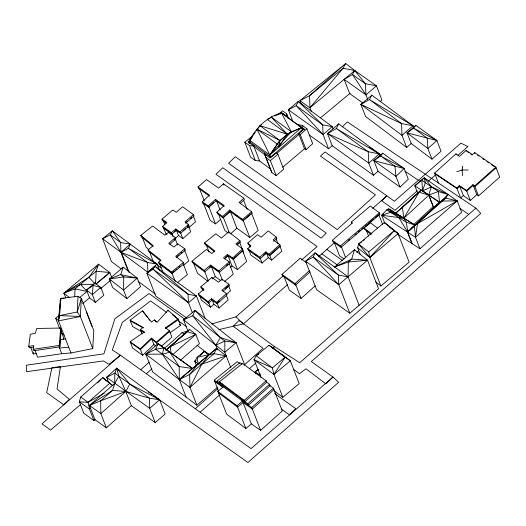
<?xml version="1.0" encoding="UTF-8"?>
<svg xmlns="http://www.w3.org/2000/svg" width="526" height="526" viewBox="0 0 526 526"><rect width="100%" height="100%" fill="white"/><g stroke="black" fill="none" stroke-linecap="round" stroke-linejoin="round"><path stroke-width="0.79" d="M74.745 296.888L75.001 288.892L96.173 271.245L98.546 264.183L109.789 272.521L111.722 277.511M70.951 352.979L58.511 320.899L60.207 300.616L60.871 298.373L77.993 296.296L77.269 311.997L80.327 316.494L92.767 348.574L70.951 352.979L61.733 353.709L37.648 357.226L34.887 350.099M95.528 283.613L96.173 271.245L109.789 272.521L95.896 284.073M64.146 298.38L60.871 298.373L58.511 320.899L80.327 316.494L81.333 298.406L77.993 296.296M92.767 348.574L93.773 330.486L81.333 298.406L77.269 311.997L59.602 315.58L58.511 320.899M60.871 298.373L59.602 315.58L80.327 316.494M28.759 346.364L33.835 345.635L33.223 349.33L33.776 350.757L59.859 346.844L59.306 345.418L60.668 328.066L36.675 328.461L35.4 333.293L30.304 334.201L28.759 346.364L29.311 347.791L33.664 347.16M59.859 346.844L61.22 329.493L60.668 328.066M63.205 339.651L63.449 337.311L60.687 330.177M36.787 353.465L33.243 353.959L33.427 352.335M419.939 248.745L415.514 237.344L417.526 223.484L448.053 194.502L457.225 200.893L461.65 212.294L419.939 248.745L397.827 234.3M462.742 166.012L462.111 169.99L462.485 175.684M250.442 142.474L249.574 140.238C256.438 127.654 267.129 116.535 281.456 113.011L301.582 127.621L287.321 134.229L279.99 140.56L278.517 147.536L287.321 134.229L291.312 131.737L301.582 127.621L302.45 129.856M360.284 254.545L357.667 247.792L358.587 244.051L384.388 222.426L398.077 233.629L409.136 262.139L380.896 286.045L375.768 281.943M354.425 249.659L351.703 259.127L348.337 262.033L334.562 266.998L354.425 249.659L367.516 260.212L378.575 288.728L349.803 313.233L316.639 289.727L305.58 261.218L315.041 252.848L348.061 276.781L359.12 305.297M112.945 385.69L102.688 377.655L80.715 397.038L79.327 401.772L83.752 413.173L93.93 420.563L95.16 419.492M434.489 207.356L433.135 206.448L428.71 195.041L431.412 186.789L424.232 177.887L414.83 185.79L417.775 193.39M123.176 267.182L120.717 274.572L109.316 278.997L112.636 287.551L126.871 298.61L140.58 286.69L137.26 278.136L123.176 267.182L109.316 278.997L123.551 290.056L126.871 298.61M131.329 405.697L155.229 422.602L165.177 414.021L159.648 399.767L116.687 368.193L114.826 373.125L114.694 383.487L112.551 390.391L100.683 400.799L89.394 405.414L94.923 419.669L106.357 427.842L131.329 405.697L125.799 391.443L118.85 376.123L116.687 368.193L106.548 377.32L108.297 381.823M121.276 268.852L111.446 261.586L102.603 238.771L110.263 234.846L120.618 242.519L130.303 244.182L128.416 248.298L120.947 252.342L128.318 271.35M192.575 368.542L163.842 348.002L155.611 349.185L179.202 366.563L192.575 368.542L158.135 343.649L155.611 349.185L145.801 354.208L152.711 372.027L196.902 405.211L217.771 387.011M196.902 405.211L189.985 387.392L226.2 355.813L216.633 348.337L214.016 353.656L189.616 374.512L179.307 379.581L145.801 354.208L158.135 343.649L169.859 352.302L179.202 366.563L179.307 379.581L186.217 397.4M380.199 156.202L379.318 153.934L338.665 123.873L336.357 128.554L327.481 133.584L332.182 145.702L373.499 175.243L378.174 171.16M158.135 343.649L163.842 348.002L162.31 354.13L179.307 379.581L189.985 387.392L201.793 364.143L209.085 354.675L216.633 348.337L217.212 349.816M413.581 127.292L412.995 125.773L371.829 95.147L369.449 99.559L360.882 104.398L365.583 116.516L406.677 147.444L411.575 143.197M106.357 427.842L100.828 413.587L125.799 391.443L129.83 384.092L116.687 368.193M118.85 376.123L149.364 398.175L149.7 408.347L106.548 377.32L114.826 373.125L118.85 376.123L114.694 383.487L89.394 405.414L100.828 413.587L100.683 400.799L125.799 391.443L149.364 398.175L159.648 399.767L149.7 408.347L155.229 422.602M412.266 243.735L407.841 232.328L406.302 222.222L403.83 218.237L419.077 192.233L421.181 190.044L428.848 195.133L433.266 206.534L413.614 224.694M196.56 365.748L194.83 361.296L197.204 357.272L204.029 351.539L205.863 352.072L209.085 354.675L214.016 353.656L226.2 355.813L201.793 364.143L198.184 363.874L194.83 361.296L195.909 360.146M188.019 331.229L183.574 319.775L195.061 310.373L220.387 337.593L215.772 345.181L217.547 349.757M270.653 346.134L290.332 360.797L299.182 383.612L282.81 397.281L273.961 374.473L285.007 357.299L268.996 345.299L256.149 355.707L254.078 359.659L260.995 377.477M270.712 157.267L269.845 155.032L277.136 143.973L279.99 140.56L291.312 131.737L281.456 113.011L274.743 116.049M255.235 132.296L249.574 140.238L269.845 155.032L279.99 140.56L259.956 125.681L256.182 130.974M415.803 125.293L413.706 128.206L407.032 132.848L411.181 143.545L432.01 159.168L441.044 151.238L436.896 140.547L415.803 125.293L407.032 132.848L427.862 148.47L432.01 159.168M69.57 297.677L63.929 293.166L88.914 277.287L98.546 264.183L63.929 293.166L65.862 298.157M94.93 282.962L93.109 285.394L86.501 289.997L89.545 297.841L95.351 302.411L103.819 295.264L100.775 287.426L94.93 282.962L86.501 289.997L92.313 294.567L95.351 302.411M382.704 153.204L380.568 155.966L373.861 160.614L378.01 171.305L400.069 187.078L408.314 179.241L404.165 168.544L382.704 153.204L373.861 160.614L395.927 176.388L400.069 187.078M311.385 111.532L309.932 107.784L343.051 68.216L345.681 63.501L354.767 70.55L376.438 85.856L381.968 100.111L380.114 101.709M251.415 138.667L249.574 140.238L252.178 137.181M169.898 332.826L180.569 325.377L178.084 318.96L167.991 310.255L157.195 322.234L154.374 319.92L151.541 322.076L142.513 310.846L130.054 320.143L132.539 326.561L142.079 331.84M279.99 140.56L256.997 129.159L269.845 155.032L291.312 131.737L271.212 117.015L270.101 118.205M180.372 360.303L199.426 343.656L195.83 334.391L189.577 329.454L165.992 350.165M249.574 140.238L251.237 138.456M200.242 355.556L204.029 351.539L209.085 354.675L179.307 379.581L216.633 348.337M97.56 382.948L100.979 379.424M409.498 230.651L439.572 202.3L445.798 198.065L448.053 194.502L424.232 177.887L414.83 185.79L439.572 202.3L442.504 201.017L445.798 198.065L457.225 200.893L415.514 237.344L381.712 215.259L386.715 209.841L388.648 208.881L415.007 225.036L457.225 200.893L442.504 201.017L407.4 232.038L411.825 243.446M342.308 126.865L347.357 121.927L475.879 208.145L480.771 213.431L311.307 361.533L332.971 377.024L338.639 382.264L247.937 462.499L153.546 395.67M151.429 338.113L153.914 344.53L142.677 355.3L140.192 348.889L151.429 338.113L156.268 342.17L157.373 345.023M404.165 168.544L395.927 176.388L394.993 166.275L380.568 155.966L404.165 168.544L373.861 160.614M208.855 207.191L208.303 205.765L215.509 199.4L216.061 200.82L208.855 207.191L202.773 203.325L202.214 201.899L209.46 195.133L198.039 186.967L206.554 179.59L218.56 188.098L223.412 183.771L243.801 198.23L244.353 199.65L240.244 203.352M272.797 348.12L274.487 346.549L299.682 362.776L475.879 208.145M476.78 194.653L470.343 200.459L466.47 190.478L472.913 184.672L476.78 194.653L478.509 195.889L499.7 177.111L495.827 167.13L474.682 152.619L472.427 154.703L466.148 150.39L459.461 156.373L455.97 153.862L434.627 173.087L438.493 183.061M409.189 230.388L407.998 231.493L409.741 229.888M410.977 228.738L439.572 202.3L438.342 191.523L421.826 180.26L422.562 190.964L439.572 202.3M384.953 223.622L381.712 215.259L403.83 218.237L428.848 195.133L419.077 192.233L395.644 213.28L390.535 212.294L386.715 209.841L395.644 213.28L415.007 225.036L414.409 226.279L415.514 237.344M383.441 213.668L381.712 215.259L390.535 212.294L403.83 218.237L402.436 207.487L421.181 190.044L395.644 213.28L388.648 208.881L403.83 218.237M410.911 228.81L415.007 225.036L406.302 222.222L390.535 212.294M230.533 233.892L236.851 228.159L230.21 211.051L223.32 217.304L229.375 232.926M223.155 217.895L222.603 216.469L229.652 210.124L230.204 211.544L223.155 217.895L217.416 213.615L216.863 212.188L224.194 205.567L215.509 199.4M242.532 249.008L243.084 250.435L233.209 259.357L232.656 257.931L242.532 249.008L235.904 243.88L239.935 240.724L228.606 231.894L221.407 238.081L215.805 233.807L204.515 242.933L205.068 244.36L214.707 251.862M220.637 219.257L215.515 223.872L208.875 206.771L213.438 202.661M243.801 198.23L239.1 202.457L251.606 211.774L252.158 213.201L243.071 220.815L230.204 211.544M250.429 246.352L248.39 244.445L247.838 243.019L257.47 234.695L261.1 237.173L268.26 230.947L276.281 237.095L273.204 239.863L279.858 244.669L280.411 246.096L269.582 255.695L266.36 253.282L265.808 251.862L259.699 257.194L260.252 258.621L266.36 253.282M273.757 241.289L276.834 238.521L276.281 237.095M217.764 302.496L219.579 300.865M212.313 300.116L213.97 304.396L219.099 308.032L228.153 299.866L226.496 295.592M309.998 272.014L295.52 285.066L294.968 283.645L309.446 270.588M171.936 234.129L171.384 232.702L175.75 228.961L176.302 230.388L171.936 234.129L163.145 227.797L162.593 226.371L166.834 222.564L162.001 219.092L172.824 209.999L176.21 212.274L182.607 206.757L193.423 214.575L193.976 216.002L185.698 223.234M140.744 369.739L149.246 362.112M164.428 348.495L182.042 332.695L188.282 330.861M284.079 276.63L289.32 290.135L301.109 298.452L315.12 285.874M226.476 293.482L227.028 294.902L217.179 303.732L216.627 302.305L226.476 293.482L221.873 290.319L228.902 284.27L222.077 279.227L218.487 282.179L211.86 277.439L200.814 286.848L201.366 288.268L203.864 290.194M269.542 384.315L270.094 385.742L248.357 405.178L247.805 403.758L269.542 384.315L266.255 381.909M273.415 388.175L282.265 410.99L260.62 430.373L251.776 407.565L273.415 388.175L269.47 385.282M273.967 389.602L252.329 408.991L243.051 402.522L237.588 407.131L218.356 392.764M306.862 128.712L312.668 143.683L306.053 149.581L300.247 134.61L306.862 128.712L302.305 125.319L298.558 124.84L299.143 126.339M237.463 269.621L246.674 261.409L242.525 250.718L233.32 258.93L237.463 269.621L232.038 266.051L228.185 256.123M218.855 329.605L243.485 323.865L287.584 284.461M318.822 256.55L334.746 242.322M372.717 208.388L386.807 195.803L394.428 201.254L460.934 143.125L467.89 146.609L458.008 155.249M195.297 408.748L217.889 388.576M244.143 365.136L263.072 348.238L233.163 326.258L238.962 320.551L274.487 346.549L272.639 348.179M266.149 380.811L266.702 382.238L244.873 401.713L244.32 400.286L266.149 380.811L242.493 363.459L219.447 381.791L220 383.217M146.359 373.756L151.856 368.871M269.582 255.695L269.029 254.268L279.858 244.669M295.52 285.066L282.547 275.795L281.995 274.368L300.221 258.213L306.645 262.763M478.509 195.889L474.636 185.908L495.827 167.13M496.103 167.847L474.912 186.618L473.19 185.389L466.746 191.188L459.737 186.329L457.068 188.67L434.903 173.797M147.911 272.29L157.149 264.131L112.314 230.815L102.603 238.771L147.911 272.29L147.543 262.481L128.416 248.298L157.149 264.131L159.51 270.213M93.93 420.563L89.505 409.156L79.327 401.772L88.118 402.331L109.96 383.066L106.719 381.094M200.117 412.187L219.783 394.829M249.285 368.792L256.044 362.822M174.632 231.335L176.295 229.862L178.505 235.569L182.831 238.626L190.721 231.736L188.505 226.029L187.295 227.094M175.178 238.502L178.505 235.569M185.731 222.754L187.493 221.209M190.425 218.638L191.595 217.606M188.426 224.503L188.979 225.93L180.517 233.36L179.964 231.933L188.426 224.503L185.145 221.808L193.423 214.575M153.125 246.503L141.33 236.792L140.777 235.365L152.678 226.022L164.802 235.168L168.451 232.407L175.309 237.568L168.747 243.321L173.896 247.089L177.716 243.814L184.784 248.772L185.343 250.192L176.256 257.694M169.898 244.222L175.862 238.988L175.309 237.568M188.532 227.942L195.567 221.762L193.351 216.061M271.6 260.166L281.851 251.178L279.917 246.188L269.667 255.176L271.6 260.166L268.286 257.635L266.629 253.361M436.896 140.547L427.862 148.47L427.237 138.174L413.706 128.206L436.896 140.547L407.032 132.848M278.471 114.3L282.521 110.762L286.578 113.655L288.32 118.146M183.048 230.802L185.474 228.685M142.027 333.885L140.37 329.611L143 327.31L130.054 320.143M225.641 257.332L227.331 255.853M222.491 280.253L218.803 270.943L229.204 261.836L223.465 257.878L227.396 254.446L232.656 257.931M260.252 258.621L248.259 250.093L247.707 248.673L250.895 245.879L247.838 243.019M230.349 267.53L232.038 266.051M156.268 342.17L169.418 330.676L165.407 327.81L178.084 318.96M169.694 331.387L156.544 342.88L151.705 338.823L140.468 349.599L130.441 342.433M263.533 255.11L265.788 253.137M379.318 153.934L368.22 151.725L336.357 128.554L379.318 153.934L368.798 163.126L373.499 175.243M225.115 288.787L228.001 286.269M161.147 346.496L171.903 337.094L169.418 330.676M248.916 250.034L250.856 255.025L262.086 263.059L268.286 257.635M226.476 294.284L230.513 290.753L228.573 285.763M189.577 329.454L165.933 350.125L187.46 331.735L195.83 334.391L173.087 354.261M417.236 190.879L394.993 210.315L381.758 200.853L386.807 195.803L325.042 151.942L320.439 156.104L375.479 194.87L337.205 229.592L235.313 156.748L228.58 163.277L326.251 233.11L321.208 238.16L222.728 167.748L215.989 174.277L317.073 246.549L301.582 259.969M428.355 181.161L435.765 174.685M459.461 185.619L463.327 195.593L460.658 197.934L456.792 187.953L459.461 185.619L466.47 190.478M130.303 244.182L120.947 252.342L110.263 234.846L112.314 230.815L120.618 242.519L120.947 252.342L147.543 262.481L157.149 264.131M332.281 145.636L328.612 148.825L323.082 134.571L332.248 126.588L298.235 101.446L288.347 109.737L293.002 121.743M224.576 258.812L227.949 255.873L227.396 254.446M192.338 312.674L188.505 302.792L196.415 295.908L154.828 266.176L146.846 273.198L155.696 296.006L186.776 318.085M137.26 278.136L123.551 290.056L123.722 276.913L120.717 274.572L137.26 278.136L123.722 276.913L109.316 278.997M327.481 133.584L368.22 151.725L368.798 163.126L327.481 133.584L338.665 123.873M412.995 125.773L401.562 123.584L369.449 99.559L412.995 125.773L401.982 135.327L406.677 147.444M90.735 408.091L89.505 409.156L88.118 402.331L80.715 397.038M211.695 323.977L235.891 316.862L282.988 276.071M269.845 155.032L301.582 127.621M302.411 129.764L270.673 157.169L250.402 142.375M367.7 99.401L365.951 94.904L376.438 85.856L365.386 83.673L352.479 74.521L344.149 79.367L349.678 93.628L362.894 103.037M223.011 291.24L229.454 285.697L228.902 284.27M332.307 240.283L352.505 222.879L351.348 222.051L370.297 206.067L379.391 212.826L379.95 214.253L341.006 247.338L332.859 241.71L332.307 240.283L340.447 245.912L341.006 247.338M280.207 114.076L281.456 113.011L280.069 113.833M59.74 328.796L55.664 318.289L59.313 315.166M226.68 265.492L227.922 264.433M224.622 281.489L233.314 274.066L229.165 263.375M174.08 239.902L175.243 238.909L177.61 245.024M306.053 149.581L304.482 148.726L298.676 133.755L304.258 129.001L298.558 124.84M276.617 153.513L298.952 134.472M282.764 167.235L305.1 148.201M80.616 404.507L50.581 430.058L41.955 423.89L120.487 355.26L251.06 448.612L332.971 377.024L325.857 383.875L305.961 368.759L299.55 373.723L293.547 369.43M349.803 313.233L338.744 284.724L367.516 260.212L351.703 259.127L334.562 266.998M249.883 140.271L248.081 141.796L253.749 145.985L259.555 160.949L255.32 160.548L250.606 157.175L244.8 142.211L252.565 135.892M250.218 140.935L248.357 142.513L249.653 143.466M160.41 260.712L148.602 251.382L148.049 249.955L153.197 245.589L140.777 235.365M340.447 245.912L379.391 212.826M348.166 240.625L349.422 239.56M355.05 234.787L356.299 233.722M358.173 232.13L360.054 230.539M361.927 228.948L363.177 227.883M365.057 226.292L366.931 224.701M368.18 223.635L373.815 218.855M375.064 217.797L378.819 214.615L382.599 224.365M356.825 252.224L358.699 250.632M360.882 104.398L401.562 123.584L401.982 135.327L360.882 104.398L371.829 95.147M249.804 237.535L243.163 220.427L251.573 213.326L258.207 230.434L249.804 237.535L236.851 228.159M244.399 364.084L236.102 342.702L224.845 341.085L215.772 345.181L192.713 315.764L224.845 341.085L224.819 352.249L183.574 319.775L192.713 315.764L195.061 310.373L236.102 342.702L224.819 352.249L230.809 367.687M384.388 222.426L398.077 233.629L369.837 257.53L380.896 286.045M276.163 175.585L270.357 160.621L277.886 154.269L276.097 153L270.14 158.089L264.427 153.868L271.876 172.66L276.163 175.585L283.692 169.24L277.886 154.269M219.447 381.791L241.388 398.248L251.343 423.903L245.879 428.519L237.035 405.71L242.499 401.095L251.776 407.565M243.071 220.815L242.519 219.395L251.606 211.774M194.83 361.296L196.053 360.271M361.908 241.631L358.587 244.051L369.837 257.53L368.752 251.941L394.434 230.434L369.837 257.53L357.667 247.792M258.148 369.272L255.11 371.816L255.938 373.953M285.007 357.299L272.376 367.865L273.961 374.473L290.332 360.797L268.996 345.299M177.242 256.372L179.083 254.84M180.918 253.308L182.147 252.283M183.226 265.531L188.749 260.935L184.6 250.238M208.559 303.055L208.007 301.628L211.564 298.735L212.116 300.162L208.559 303.055L198.815 295.415L198.263 293.988L203.937 289.247L200.814 286.848M301.359 104.424L299.905 100.67L309.577 95.706L345.681 63.501L299.905 100.67L309.932 107.784L354.767 70.55L365.386 83.673L365.951 94.904L344.149 79.367M320.512 117.844L350.191 93.194M96.107 283.869L109.789 272.521M100.459 288.735L110.414 280.483M199.814 295.901L201.471 300.182L210.525 307.25L213.97 304.396M184.784 248.772L175.697 256.274L183.403 262.448L183.955 263.874L172.055 273.481L159.102 263.704L158.55 262.277L161.094 260.271L148.049 249.955M79.577 297.584L87.053 291.424L80.504 284.316L63.929 293.166L75.001 288.892L87.053 291.424M82.687 303.482L89.545 297.841M210.578 265.104L211.136 266.531L204.647 271.876L204.095 270.449L210.578 265.104L218.803 270.943M209.361 267.346L210.551 266.373M212.912 278.53L215.292 276.577L211.439 266.649M245.879 428.519L226.653 414.146L217.803 391.337L223.471 386.728L222.366 383.875M204.647 271.876L192.509 262.592L191.957 261.172L206.376 249.482L211.86 253.473L214.799 250.935L204.515 242.933M217.632 382.56L217.08 381.133L239.948 362.618L241.921 364.064M175.237 281.397L171.502 272.06L183.403 262.448M174.474 270.982L171.976 272.994L165.506 268.155M175.723 269.976L176.979 268.97M178.853 267.458L180.102 266.452M177.374 282.679L187.374 274.625L183.226 263.934M218.645 391.489L214.246 380.134L237.226 361.638L239.856 363.571M237.351 244.044L239.047 242.696M371.106 234.379L364.59 229.408L364.038 227.982L370.547 222.82L377.642 228.277M237.035 244.86L240.487 242.151L239.935 240.724M363.236 240.665L364.564 239.698M142.677 355.3L132.651 348.133L130.165 341.716L144.354 331.867L140.37 329.611M258.785 353.965L256.149 355.707L272.376 367.865L254.078 359.659L273.961 374.473M89.394 405.414L112.551 390.391L125.799 391.443M258.509 369.739L255.11 371.816L260.16 375.34L260.087 373.73M261.343 124.866L259.956 125.681L287.321 134.229L271.212 117.015M88.118 402.331L104.227 393.211M195.83 334.391L170.45 346.595L171.042 353.551M269.522 118.409L267.287 119.422L287.321 134.229M428.71 195.041L438.342 191.523L448.053 194.502L431.412 186.789L422.562 190.964L425.33 182.654L424.232 177.887M456.831 171.746L462.111 169.99L468.239 170.03M169.859 352.302L162.31 354.13L145.801 354.208M209.085 354.675L197.204 357.272L198.184 363.874L189.616 374.512L189.985 387.392M33.223 349.33L59.306 345.418M65.704 338.823L60.405 339.546L59.523 348.002L68.742 347.272M367.516 260.212L348.337 262.033L348.061 276.781L338.389 275.098L313.226 257.063L305.58 261.218L338.744 284.724L338.389 275.098L315.041 252.848L313.226 257.063L338.744 284.724M80.504 284.316L93.122 284.375M244.8 142.211L249.515 145.577L253.749 145.985M220.387 337.593L236.102 342.702M129.83 384.092L159.648 399.767M298.676 133.755L300.247 134.61M130.33 320.86L143.276 328.027L143 327.31M140.646 330.321L144.63 332.577M202.214 201.899L208.303 205.765M204.838 204.108L203.49 203.227L210.124 220.335L215.515 223.872M207.527 205.883L208.875 206.771M228.573 255.807L229.928 256.701M227.949 255.873L233.209 259.357M344.175 258.956L339.553 255.879L334.312 242.374M434.627 173.087L456.792 187.953M369.679 147.273L381.212 155.091M404.961 171.187L420.563 181.759M459.921 208.434L468.738 214.411M264.427 153.868L266.071 157.688L270.357 160.621M477.601 155.144L478.923 156.051M482.888 158.773L484.209 159.68M486.852 161.495L488.838 162.856M491.481 164.671L494.124 166.486M467.049 151.534L468.936 152.829M470.823 154.118L472.078 154.986M463.327 195.593L470.343 200.459M241.388 398.248L244.32 400.286M247.805 403.758L217.08 381.133M251.343 423.903L260.62 430.373M175.75 228.961L179.964 231.933M164.986 221.729L166.196 222.577M176.302 230.388L180.517 233.36M211.564 298.735L216.627 302.305M212.116 300.162L217.179 303.732M178.15 231.177L179.997 232.492M211.136 266.531L219.355 272.369L229.763 263.263L229.204 261.836M148.194 391.877L152.205 394.724M216.061 200.82L224.076 206.514M247.707 248.673L259.699 257.194M188.505 302.792L153.132 269.259L187.999 294.106L188.505 302.792L146.846 273.198L153.132 269.259L154.828 266.176L187.999 294.106L196.415 295.908L205.265 318.717M472.913 184.672L474.636 185.908M323.082 134.571L296.23 105.68L322.688 124.912L323.082 134.571L288.347 109.737L296.23 105.68L298.235 101.446L322.688 124.912L332.248 126.588L333.116 128.844M309.242 134.978L328.612 148.825M326.863 249.363L342.742 260.718M321.853 253.841L337.1 264.749M209.374 196.106L198.591 188.393L198.039 186.967M249.58 250.507L250.902 251.454M254.867 254.288L257.51 256.175M281.995 274.368L294.968 283.645M184.797 319.177L149.062 293.561L114.892 318.717L103.885 353.834L26.3 365.235L26.57 371.691L103.398 360.948L108.987 364.354L120.487 355.26L112.288 349.994L122.249 322.484L150.561 300.931L166.551 312.372M178.551 320.945L186.546 326.666M274.513 393.435L295.737 408.61L289.372 414.81L281.357 409.077M182.042 332.695L184.626 334.543M214.246 380.134L242.499 401.095M214.799 381.56L222.702 387.215M130.165 341.716L140.192 348.889M166.177 223.123L162.56 220.519L162.001 219.092M229.652 210.124L242.519 219.395M162.593 226.371L171.384 232.702M164.835 228.711L171.851 233.781L172.962 236.628M167.044 234.412L165.769 233.491L163.56 227.791M235.392 214.799L237.338 216.206M240.573 218.553L243.163 220.427M282.179 112.873L287.393 116.68L287.978 118.179M282.455 113.59L304.534 129.712M256.997 129.159L277.136 143.973M106.213 380.719L102.688 377.655L106.14 380.6M253.545 146.346L265.873 155.446M259.075 160.601L270.752 169.221M215.496 269.102L218.606 271.396M215.292 276.577L220.887 280.713M138.016 281.232L155.466 294.146M274.473 391.068L282.81 397.281M216.863 212.188L222.603 216.469M265.808 251.862L269.029 254.268M217.803 391.337L237.035 405.71M163.566 266.702L159.687 263.789L163.238 272.955M158.55 262.277L171.502 272.06M228.067 232.979L224.918 230.585L218.283 213.477M364.038 227.982L371.856 233.945M191.957 261.172L204.095 270.449M389.043 226.693L398.077 233.629M194.6 263.565L193.351 262.605L197.493 273.296L207.5 280.983M200.228 267.885L201.478 268.845M109.802 383.467L112.268 385.367M358.587 244.051L368.752 251.941M198.263 293.988L208.007 301.628M197.02 345.22L209.256 354.872M154.072 262.375L155.315 263.368M157.189 264.867L161.554 268.352M148.707 249.396L146.208 247.371L142.059 236.68M187.887 225.029L188.979 225.93M156.34 322.024L154.374 319.92M153.914 344.53L155.729 346.049M55.664 318.289L58.642 320.801M61.194 332.544L64.172 335.055M172.423 314.548L178.36 319.676L165.683 328.52L165.407 327.81M179.379 324.351L180.569 325.377M235.891 316.862L243.485 323.865M88.914 277.287L94.936 283.797M147.806 317.796L142.513 310.846M148.812 319.045L149.811 320.295M365.951 94.904L352.479 74.521L354.767 70.55L343.051 68.216L309.577 95.706L309.932 107.784M398.616 217.376L407.841 232.328M474.682 152.619L474.958 153.329M466.148 150.39L466.424 151.1M455.97 153.862L456.246 154.572M366.55 230.736L368.588 235.99M351.348 222.051L351.901 223.478M302.305 125.319L302.884 126.812M341.289 246.464L345.654 257.72M266.071 157.688L271.876 172.66M249.515 145.577L255.32 160.548M295.579 284.191L301.109 298.452M276.091 238.719L278.03 243.709M243.709 200.478L247.174 209.407M260.153 258.069L262.086 263.059M249.377 244.945L250.205 247.082M223.412 183.771L223.964 185.191M239.613 242.249L243.762 252.94M216.574 200.84L220.032 209.769M199.347 188.223L204.252 200.866M206.356 245.096L209.026 251.967M211.86 277.439L212.412 278.865M217.159 303.042L219.099 308.032M204.607 271.252L208.454 281.18M208.585 302.259L210.525 307.25M202.832 288.807L203.384 290.234M180.615 232.926L182.831 238.626M163.165 220.453L164.829 224.727M149.594 251.947L153.447 261.876M167.991 310.255L168.267 310.965M121.414 252.69L129.08 272.455M86.474 312.135L92.004 326.39M58.965 346.581L61.733 353.709M30.758 347.541L33.243 353.959M286.578 113.655L287.393 116.68M93.109 285.394L92.313 294.567L100.775 287.426L93.109 285.394M60.424 366.642L57.064 389.016L69.36 399.306L63.751 404.842L46.702 392.652L51.903 367.713L60.424 366.642"/></g></svg>
